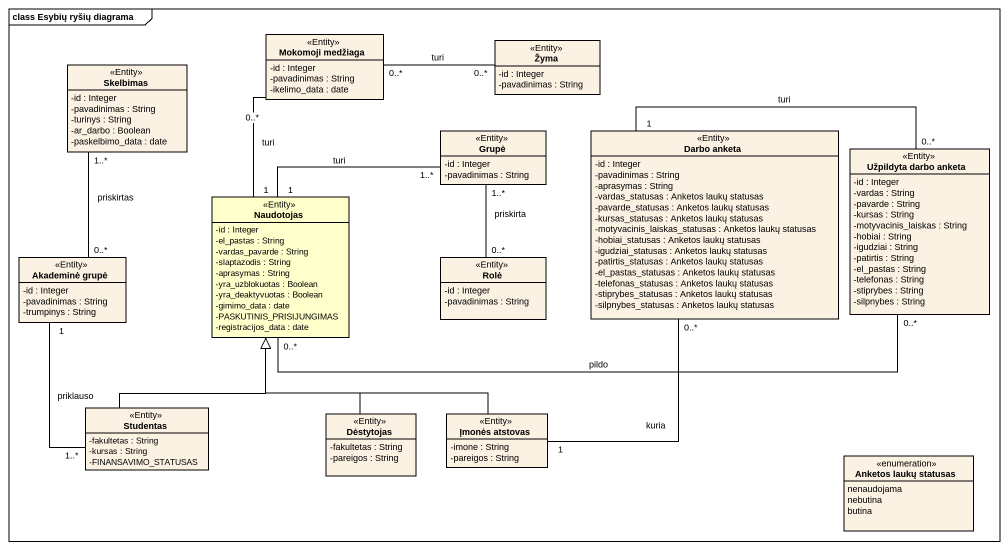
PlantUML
@startuml
mainframe class Esybių ryšių diagrama
hide circle
hide empty members
skinparam classAttributeIconSize 0
class "Mokomoji medžiaga" as Mokomoji_medžiaga <<Entity>> {
  -id : Integer
  -pavadinimas : String
  -ikelimo_data : date
}
class Skelbimas <<Entity>> {
  -id : Integer
  -pavadinimas : String
  -turinys : String
  -ar_darbo : Boolean
  -paskelbimo_data : date
}
class Žyma <<Entity>> {
  -id : Integer
  -pavadinimas : String
}
class Grupė <<Entity>> {
  -id : Integer
  -pavadinimas : String
}
class "Darbo anketa" as Darbo_anketa <<Entity>> {
  -id : Integer
  -pavadinimas : String
  -aprasymas : String
  -vardas_statusas : Anketos laukų statusas
  -pavarde_statusas : Anketos laukų statusas
  -kursas_statusas : Anketos laukų statusas
  -motyvacinis_laiskas_statusas : Anketos laukų statusas
  -hobiai_statusas : Anketos laukų statusas
  -igudziai_statusas : Anketos laukų statusas
  -patirtis_statusas : Anketos laukų statusas
  -el_pastas_statusas : Anketos laukų statusas
  -telefonas_statusas : Anketos laukų statusas
  -stiprybes_statusas : Anketos laukų statusas
  -silpnybes_statusas : Anketos laukų statusas
}
class "Užpildyta darbo anketa" as Užpildyta_darbo_anketa <<Entity>> {
  -id : Integer
  -vardas : String
  -pavarde : String
  -kursas : String
  -motyvacinis_laiskas : String
  -hobiai : String
  -igudziai : String
  -patirtis : String
  -el_pastas : String
  -telefonas : String
  -stiprybes : String
  -silpnybes : String
}
class Naudotojas <<Entity>> #FFFFCC {
  -id : Integer
  -el_pastas : String
  -vardas_pavarde : String
  -slaptazodis : String
  -aprasymas : String
  -yra_uzblokuotas : Boolean
  -yra_deaktyvuotas : Boolean
  -gimimo_data : date
  -PASKUTINIS_PRISIJUNGIMAS
  -registracijos_data : date
}
class "Akademinė grupė" as Akademinė_grupė <<Entity>> {
  -id : Integer
  -pavadinimas : String
  -trumpinys : String
}
class Rolė <<Entity>> {
  -id : Integer
  -pavadinimas : String
}
class Studentas <<Entity>> {
  -fakultetas : String
  -kursas : String
  -FINANSAVIMO_STATUSAS
}
class Dėstytojas <<Entity>> {
  -fakultetas : String
  -pareigos : String
}
class "Įmonės atstovas" as Įmonės_atstovas <<Entity>> {
  -imone : String
  -pareigos : String
}
enum "Anketos laukų statusas" as Anketos_laukų_statusas {
  nenaudojama
  nebutina
  butina
}
Mokomoji_medžiaga "0..*" -right- "0..*" Žyma : turi
Grupė "1..*" -- "0..*" Rolė : priskirta
Darbo_anketa "1" -right- "0..*" Užpildyta_darbo_anketa : turi
Naudotojas "1" -up- "0..*" Mokomoji_medžiaga : turi
Naudotojas "1" -right- "1..*" Grupė : turi
Naudotojas "0..*" -right- "0..*" Užpildyta_darbo_anketa : pildo
Akademinė_grupė "0..*" -up- "1..*" Skelbimas : priskirtas
Akademinė_grupė "1" -- "1..*" Studentas : priklauso
Studentas -up-|> Naudotojas
Dėstytojas -up-|> Naudotojas
Įmonės_atstovas "1" -up- "0..*" Darbo_anketa : kuria
Įmonės_atstovas -up-|> Naudotojas
@enduml
